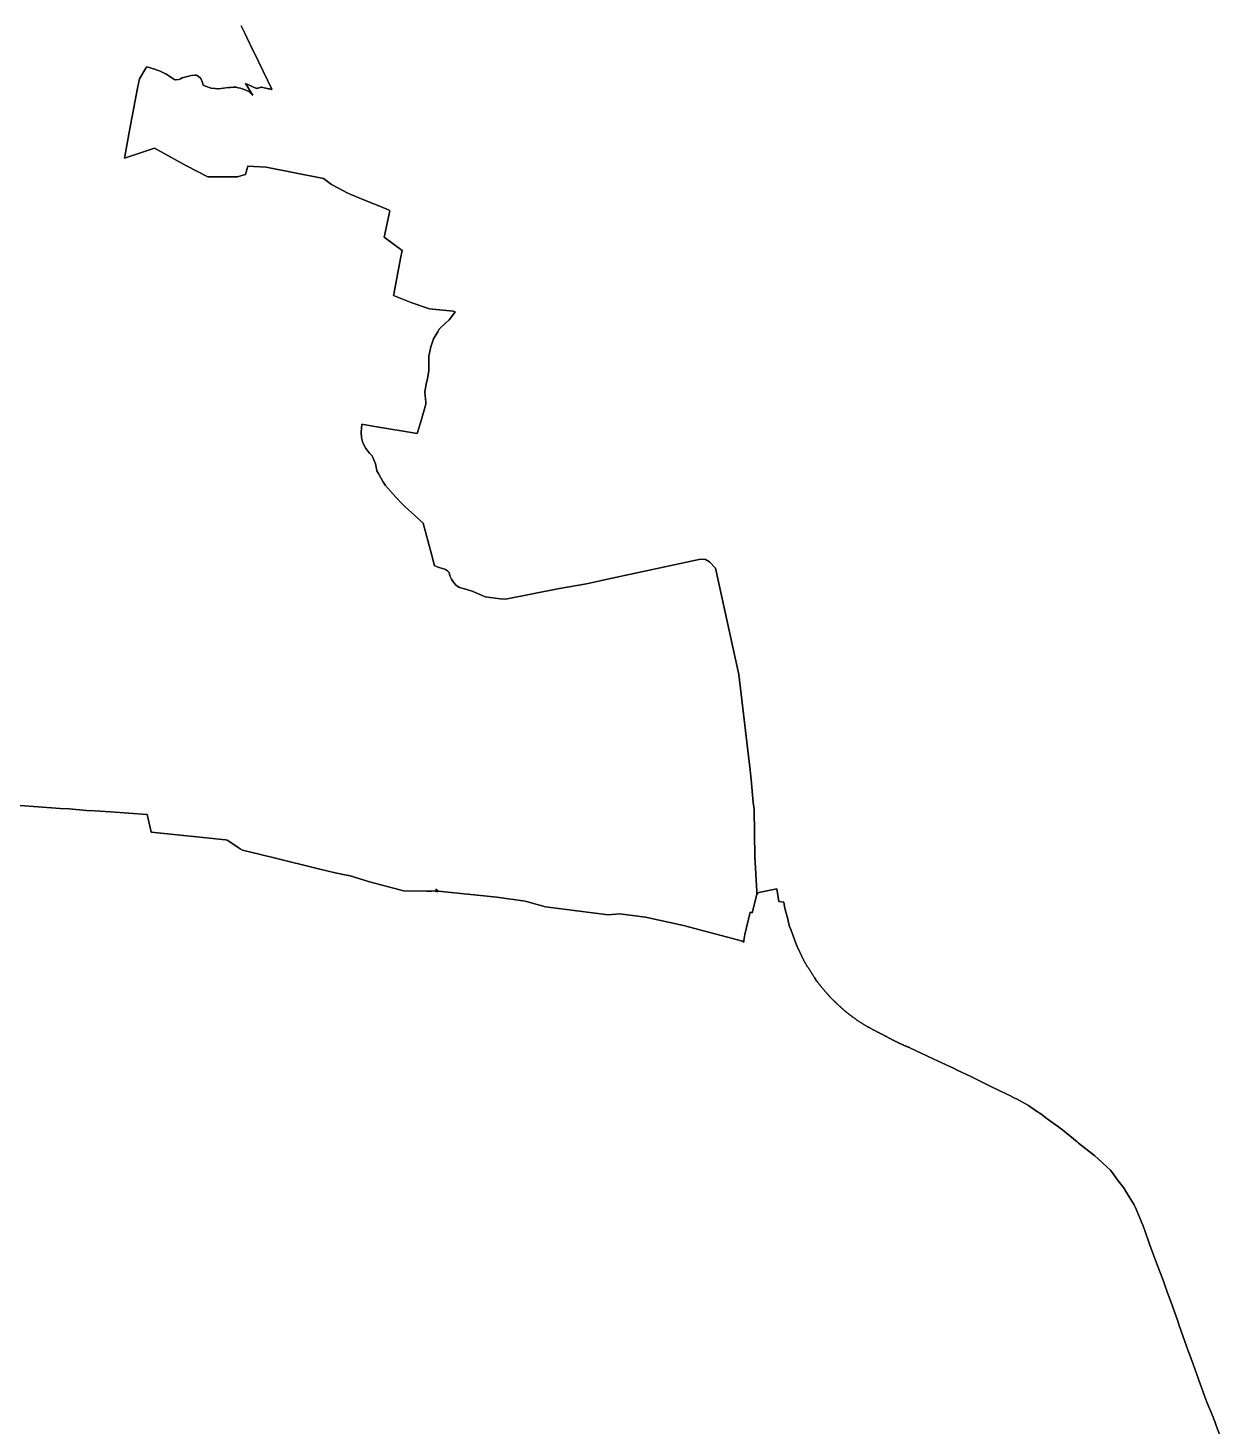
# Model space of a CAD drawing. Header units: inches. Extents: x 130170 to 284068, y 377793 to 804530.
# Drawn here: x 194689 to 200457, y 698734 to 705492 of the extents above; entities that cross this region are included whole.
import ezdxf

# ---------------------------------------------------------------- set-up
doc = ezdxf.new("R2010")
doc.units = ezdxf.units.IN
doc.header["$MEASUREMENT"] = 0
doc.layers.add('muni_il', color=7, linetype='Continuous')

msp = doc.modelspace()

# ---------------------------------------------------------------- linework, layer by layer
at = {"layer": 'muni_il'}
for points in [[(195720.4, 705502.8), (195735.8, 705470.3), (195760, 705419.4), (195763.4, 705412.2), (195802.9, 705329.7), (195846.5, 705240.2), (195867.5, 705196.7), (195868.2, 705195.3), (195867.1, 705195.5), (195862.2, 705196.3), (195857.3, 705197.4), (195852.3, 705198.4), (195818.2, 705207), (195815, 705206.1), (195808, 705203.6), (195800.2, 705201.3), (195795.9, 705200.8), (195793.3, 705200.4), (195740.8, 705224.7), (195743.9, 705219.5), (195751.7, 705206.4), (195762.3, 705189.5), (195776.7, 705166.8), (195774.7, 705167.6), (195756.6, 705185), (195733.4, 705194.9), (195724, 705198.2), (195716.5, 705200.9), (195705.2, 705203.8), (195695.2, 705206.3), (195691.2, 705206.5), (195688.8, 705206.5), (195680.6, 705205.9), (195668.9, 705205.1), (195658.2, 705204.3), (195610.6, 705198.5), (195608.6, 705198.3), (195604.5, 705198.7), (195594.1, 705199.7), (195575, 705201.7), (195547.2, 705210.5), (195536.4, 705215.4), (195532.6, 705228.7), (195525.2, 705248.1), (195512.2, 705259.1), (195507, 705262), (195503.3, 705263.4), (195502.2, 705263.9), (195496.5, 705264), (195478.9, 705262.9), (195477.3, 705262.6), (195466.3, 705259.6), (195433.9, 705251.5), (195425.8, 705246.5), (195418.3, 705243.2), (195400.9, 705241.6), (195398.2, 705241.8), (195355.5, 705270), (195351.4, 705272.1), (195337.6, 705278.8), (195328.4, 705283.3), (195324.3, 705285.2), (195319.2, 705287.1), (195309.4, 705290.6), (195301.5, 705293), (195295.5, 705294.8), (195288.8, 705297.2), (195280.7, 705300.2), (195261.3, 705304.3), (195258.5, 705298.2), (195228.3, 705246.4), (195219, 705200.7), (195180.2, 704997.5), (195156.7, 704871.2), (195155.3, 704862.7), (195300.2, 704911.3), (195455.8, 704826.5), (195558.6, 704772.6), (195578.3, 704772.6), (195626.3, 704772.5), (195632.3, 704772.5), (195654.5, 704772.4), (195691.2, 704772.3), (195701.7, 704772.4), (195723.6, 704778.7), (195740.8, 704784.4), (195751.9, 704824), (195840.2, 704820.1), (196117.1, 704764.5), (196156.9, 704736.3), (196235.9, 704694.2), (196249.3, 704686.8), (196276.8, 704676.1), (196340.9, 704650.7), (196393.6, 704629.1), (196434.4, 704612.4), (196438.4, 704609.2), (196411.3, 704481.9), (196497.3, 704416.2), (196490.1, 704378.3), (196457.4, 704206.1), (196456.7, 704199.1), (196545.3, 704163.5), (196630.5, 704135), (196744.1, 704123.5), (196754.3, 704120.5), (196754.8, 704120.3), (196736.3, 704096.8), (196725.4, 704082.1), (196684.8, 704044.3), (196677.7, 704036.6), (196671.2, 704023.3), (196649.4, 703990), (196636.7, 703951.3), (196627.5, 703905.2), (196626.5, 703851.9), (196627, 703840.3), (196626.3, 703836), (196620.9, 703796.4), (196614.3, 703771.7), (196608.1, 703731.6), (196612.7, 703684.2), (196612.5, 703674.4), (196586.1, 703584.4), (196570.8, 703532.6), (196355.6, 703568.3), (196303.1, 703577), (196299.8, 703537.6), (196301.2, 703512), (196307.9, 703487), (196322.1, 703459.4), (196340.3, 703437.8), (196352.4, 703423.7), (196368.4, 703384.8), (196373.6, 703361.2), (196376.2, 703351.2), (196385.5, 703334.9), (196405.3, 703300.4), (196417.4, 703281.3), (196441.8, 703253.1), (196466.7, 703224.9), (196492.5, 703197.2), (196512.7, 703177.5), (196558.8, 703135.7), (196560.6, 703134.2), (196600.1, 703098.6), (196640.2, 702948.6), (196655, 702891.9), (196661.5, 702891.3), (196667.7, 702887.1), (196708, 702874), (196716.8, 702868.7), (196721.1, 702865.3), (196725, 702860.4), (196729.2, 702844), (196736.1, 702827.3), (196745.9, 702813.4), (196757.2, 702798.9), (196775.8, 702787.5), (196799.2, 702781.5), (196836.2, 702769.8), (196870.6, 702754.8), (196898.8, 702742.8), (196971.3, 702732.1), (196997.6, 702731.9), (197258.6, 702783.4), (197389.7, 702805.6), (197491.2, 702827.2), (197940.9, 702924.8), (197963.8, 702922.2), (197984.2, 702912), (198012.1, 702881.5), (198125.4, 702366.5), (198180.7, 701904.1), (198185, 701859.3), (198195.7, 701748.8), (198200.1, 701714.1), (198202.3, 701485.4), (198212.2, 701320.3), (198212.8, 701303.6), (198212.1, 701303), (198190.1, 701214.5), (198180.8, 701218.2), (198153.9, 701110.9), (198150.4, 701081.6), (198149.2, 701073.2), (198143.2, 701078.6), (197858.8, 701153.2), (197674.5, 701193.4), (197548.7, 701210.2), (197493.8, 701205.6), (197190.4, 701244.1), (197093.1, 701270.6), (196955.3, 701290.2), (196671.7, 701319.5), (196660.4, 701329.9), (196666, 701320.7), (196668.1, 701317.3), (196668.3, 701316.8), (196652.8, 701321.6), (196640, 701319.5), (196616.5, 701319.1), (196504.9, 701320.6), (196487.5, 701326.1), (196339.3, 701365.2), (196241.1, 701394.9), (196236.7, 701395.8), (196229, 701397.5), (196174.9, 701408.7), (196093.2, 701428.4), (196074.1, 701433), (195898.9, 701475.6), (195799.5, 701499.7), (195778.7, 701504.7), (195726.6, 701517.4), (195715.3, 701524.6), (195705.6, 701531.1), (195698, 701536.1), (195652.4, 701566.2), (195644, 701567.1), (195596.6, 701572.1), (195581.9, 701573.7), (195519.8, 701580.2), (195284.5, 701604.9), (195282.7, 701612.8), (195265.3, 701690.9), (195088.5, 701703.2), (195011.8, 701707.3), (194971.7, 701709.4), (194920.3, 701714.2), (194888.4, 701717.2), (194844.8, 701720.1), (194738.8, 701727.2), (194649.1, 701733.2)], [(200456.9, 698673), (200432.8, 698736.4), (200432.8, 698736.4), (200431.2, 698741.9), (200427.2, 698755.5), (200422.5, 698767.1), (200418.7, 698776.6), (200388.2, 698849.3), (200383, 698861.7), (200348.8, 698956.4), (200337.6, 698988.8), (200315.4, 699050.4), (200298.4, 699097), (200282.5, 699142.4), (200255, 699220.8), (200250, 699235.6), (200248.3, 699240.3), (200230.4, 699291.2), (200215.2, 699331), (200198, 699378.1), (200181.2, 699424.1), (200178.2, 699434.2), (200145.8, 699518.5), (200127.5, 699569.5), (200110.5, 699613.8), (200088.2, 699678.7), (200078.7, 699705.6), (200041.1, 699793.8), (200037.1, 699803), (200013.4, 699841.6), (200013.4, 699841.6), (199995.2, 699870.9), (199992.9, 699874.6), (199985.1, 699886.8), (199960.2, 699920.2), (199940.6, 699946.5), (199922.3, 699970.7), (199886.5, 700003.9), (199879.8, 700010.1), (199847, 700039.9), (199767.9, 700101.9), (199763.6, 700105.6), (199761.6, 700107.2), (199690.2, 700165.5), (199672.6, 700178.4), (199670.4, 700180), (199627.6, 700211.7), (199610.5, 700224), (199591.9, 700237.9), (199580.4, 700246.2), (199574.4, 700250.3), (199532.9, 700278.8), (199526, 700284), (199467.5, 700315.2), (199458.4, 700319.8), (199436.3, 700331.2), (199421.6, 700338.3), (199374.3, 700360.6), (199346.8, 700373.5), (199295.8, 700399.2), (199276.9, 700408.6), (199256.4, 700418.6), (199246.5, 700423.5), (199177.5, 700456.6), (199163.3, 700463.6), (199088.7, 700497.8), (199007.7, 700536.3), (198955.4, 700561.5), (198952.7, 700562.6), (198950, 700563.7), (198947.2, 700564.8), (198944.5, 700565.9), (198941.8, 700567.1), (198939.1, 700568.2), (198936.4, 700569.4), (198933.7, 700570.5), (198931, 700571.7), (198928.4, 700572.8), (198925.7, 700574), (198923, 700575.2), (198920.3, 700576.4), (198917.6, 700577.5), (198915, 700578.7), (198912.3, 700580), (198909.6, 700581.2), (198907, 700582.4), (198904.3, 700583.6), (198901.7, 700584.9), (198899, 700586.1), (198896.3, 700587.3), (198893.7, 700588.6), (198891.1, 700589.9), (198888.4, 700591.1), (198885.8, 700592.4), (198883.2, 700593.7), (198880.5, 700595), (198877.9, 700596.3), (198875.3, 700597.6), (198872.7, 700598.9), (198870, 700600.2), (198867.4, 700601.5), (198864.8, 700602.9), (198862.2, 700604.2), (198859.6, 700605.6), (198857, 700606.9), (198854.4, 700608.3), (198851.8, 700609.6), (198849.2, 700611), (198846.7, 700612.4), (198844.1, 700613.8), (198841.5, 700615.2), (198838.9, 700616.6), (198836.4, 700618), (198833.8, 700619.4), (198831.2, 700620.8), (198828.7, 700622.3), (198826.1, 700623.7), (198823.6, 700625.1), (198820.8, 700626.5), (198818.1, 700627.8), (198815.4, 700629.1), (198812.7, 700630.4), (198809.9, 700631.8), (198807.2, 700633.1), (198804.5, 700634.5), (198801.8, 700635.8), (198799.1, 700637.2), (198796.4, 700638.6), (198793.7, 700640), (198791, 700641.4), (198788.3, 700642.8), (198785.6, 700644.2), (198782.9, 700645.6), (198780.3, 700647), (198777.6, 700648.4), (198774.9, 700649.8), (198772.2, 700651.3), (198769.6, 700652.7), (198766.9, 700654.2), (198764.2, 700655.6), (198761.6, 700657.1), (198758.9, 700658.6), (198756.3, 700660), (198753.6, 700661.5), (198751, 700663), (198748.4, 700664.5), (198745.7, 700666), (198743.1, 700667.5), (198740.5, 700669), (198737.8, 700670.6), (198735.2, 700672.1), (198732.6, 700673.6), (198730, 700675.2), (198727.4, 700676.7), (198724.8, 700678.3), (198722.2, 700679.8), (198719.6, 700681.4), (198717, 700683), (198714.4, 700684.6), (198711.8, 700686.2), (198709.3, 700687.9), (198706.8, 700689.6), (198704.2, 700691.4), (198701.7, 700693.2), (198699.2, 700694.9), (198696.7, 700696.7), (198694.2, 700698.5), (198691.7, 700700.3), (198689.2, 700702.1), (198686.7, 700703.9), (198684.2, 700705.7), (198681.7, 700707.5), (198679.3, 700709.4), (198676.8, 700711.2), (198674.3, 700713), (198671.9, 700714.9), (198669.4, 700716.7), (198667, 700718.6), (198664.5, 700720.4), (198662.1, 700722.3), (198659.6, 700724.2), (198657.2, 700726), (198654.8, 700727.9), (198652.3, 700729.8), (198649.9, 700731.7), (198647.5, 700733.6), (198645.1, 700735.5), (198642.7, 700737.5), (198640.3, 700739.4), (198637.9, 700741.3), (198635.6, 700743.3), (198633.3, 700745.3), (198631.1, 700747.3), (198628.8, 700749.3), (198626.5, 700751.3), (198624.3, 700753.3), (198622, 700755.3), (198619.8, 700757.3), (198617.6, 700759.4), (198615.3, 700761.4), (198613.1, 700763.4), (198610.9, 700765.5), (198608.7, 700767.5), (198606.4, 700769.6), (198604.2, 700771.6), (198602, 700773.7), (198599.8, 700775.8), (198597.6, 700777.9), (198595.5, 700779.9), (198593.3, 700782), (198591.1, 700784.1), (198588.9, 700786.2), (198586.8, 700788.3), (198584.6, 700790.4), (198582.4, 700792.6), (198580.3, 700794.7), (198578.1, 700796.8), (198576, 700798.9), (198573.9, 700801.1), (198571.7, 700803.2), (198569.6, 700805.4), (198567.5, 700807.5), (198565.4, 700809.7), (198563.4, 700811.9), (198561.3, 700814.2), (198559.3, 700816.5), (198557.3, 700818.7), (198555.3, 700821), (198553.2, 700823.3), (198551.2, 700825.6), (198549.2, 700827.9), (198547.3, 700830.2), (198545.3, 700832.5), (198543.3, 700834.8), (198541.3, 700837.1), (198539.3, 700839.4), (198537.4, 700841.7), (198535.4, 700844), (198533.5, 700846.4), (198531.5, 700848.7), (198529.6, 700851), (198527.7, 700853.4), (198525.7, 700855.7), (198523.8, 700858.1), (198521.9, 700860.4), (198520, 700862.8), (198518.1, 700865.2), (198516.2, 700867.5), (198514.3, 700869.9), (198512.4, 700872.3), (198510.5, 700874.7), (198508.7, 700877.1), (198506.8, 700879.5), (198504.9, 700881.9), (198503.1, 700884.3), (198501.2, 700886.7), (198493.3, 700899), (198491.7, 700901.6), (198490.1, 700904.3), (198488.5, 700906.9), (198486.8, 700909.5), (198485.2, 700912.1), (198483.6, 700914.7), (198481.9, 700917.3), (198480.3, 700919.9), (198478.6, 700922.5), (198476.9, 700925.1), (198475.3, 700927.7), (198473.6, 700930.2), (198471.9, 700932.8), (198470.2, 700935.4), (198468.5, 700937.9), (198466.8, 700940.5), (198465.1, 700943.1), (198463.4, 700945.6), (198461.7, 700948), (198460.1, 700950.5), (198458.5, 700952.9), (198456.8, 700955.3), (198455.2, 700957.8), (198453.6, 700960.2), (198452, 700962.7), (198450.4, 700965.1), (198448.8, 700967.6), (198447.2, 700970), (198445.8, 700972.7), (198444.4, 700975.5), (198443.1, 700978.2), (198441.7, 700980.9), (198440.3, 700983.6), (198439, 700986.4), (198437.6, 700989.1), (198436.3, 700991.9), (198434.9, 700994.6), (198433.6, 700997.3), (198432.3, 701000.1), (198431, 701002.9), (198429.7, 701005.6), (198428.4, 701008.4), (198427.1, 701011.1), (198425.8, 701013.9), (198424.5, 701016.7), (198423.2, 701019.4), (198422, 701022.2), (198418.8, 701028.5), (198405.3, 701056), (198377, 701133.7), (198371.4, 701148.8), (198357.2, 701203), (198353.1, 701218.7), (198346.2, 701245), (198342.9, 701267.1), (198318.7, 701270), (198309.1, 701331.1), (198221.9, 701312.5), (198212.8, 701303.6), (198212.2, 701320.3), (198202.3, 701485.4), (198200.1, 701714.1), (198195.7, 701748.8), (198185, 701859.3), (198180.7, 701904.1), (198125.4, 702366.5), (198012.1, 702881.5), (197984.2, 702912), (197963.8, 702922.2), (197940.9, 702924.8), (197491.2, 702827.2), (197389.7, 702805.6), (197258.6, 702783.4), (196997.6, 702731.9), (196971.3, 702732.1), (196898.8, 702742.8), (196870.6, 702754.8), (196836.2, 702769.8), (196799.2, 702781.5), (196775.8, 702787.5), (196757.2, 702798.9), (196745.9, 702813.4), (196736.1, 702827.3), (196729.2, 702844), (196725, 702860.4), (196721.1, 702865.3), (196716.8, 702868.7), (196708, 702874), (196667.7, 702887.1), (196661.5, 702891.3), (196655, 702891.9), (196640.2, 702948.6), (196600.1, 703098.6), (196560.6, 703134.2), (196558.8, 703135.7), (196512.7, 703177.5), (196492.5, 703197.2), (196466.7, 703224.9), (196441.8, 703253.1), (196417.4, 703281.3), (196405.3, 703300.4), (196385.5, 703334.9), (196376.2, 703351.2), (196373.6, 703361.2), (196368.4, 703384.8), (196352.4, 703423.7), (196340.3, 703437.8), (196322.1, 703459.4), (196307.9, 703487), (196301.2, 703512), (196299.8, 703537.6), (196303.1, 703577), (196355.6, 703568.3), (196570.8, 703532.6), (196586.1, 703584.4), (196612.5, 703674.4), (196612.7, 703684.2), (196608.1, 703731.6), (196614.3, 703771.7), (196620.9, 703796.4), (196626.3, 703836), (196627, 703840.3), (196626.5, 703851.9), (196627.5, 703905.2), (196636.7, 703951.3), (196649.4, 703990), (196671.2, 704023.3), (196677.7, 704036.6), (196684.8, 704044.3), (196725.4, 704082.1), (196736.3, 704096.8), (196754.8, 704120.3), (196754.3, 704120.5), (196744.1, 704123.5), (196630.5, 704135), (196545.3, 704163.5), (196456.7, 704199.1), (196457.4, 704206.1), (196490.1, 704378.3), (196497.3, 704416.2), (196411.3, 704481.9), (196438.4, 704609.2), (196434.4, 704612.4), (196393.6, 704629.1), (196340.9, 704650.7), (196276.8, 704676.1), (196249.3, 704686.8), (196235.9, 704694.2), (196156.9, 704736.3), (196117.1, 704764.5), (195840.2, 704820.1), (195751.9, 704824), (195740.8, 704784.4), (195723.6, 704778.7), (195701.7, 704772.4), (195691.2, 704772.3), (195654.5, 704772.4), (195632.3, 704772.5), (195626.3, 704772.5), (195578.3, 704772.6), (195558.6, 704772.6), (195455.8, 704826.5), (195300.2, 704911.3), (195155.3, 704862.7), (195156.7, 704871.2), (195180.2, 704997.5), (195219, 705200.7), (195228.3, 705246.4), (195258.5, 705298.2), (195261.3, 705304.3), (195280.7, 705300.2), (195288.8, 705297.2), (195295.5, 705294.8), (195301.5, 705293), (195309.4, 705290.6), (195319.2, 705287.1), (195324.3, 705285.2), (195328.4, 705283.3), (195337.6, 705278.8), (195351.4, 705272.1), (195355.5, 705270), (195398.2, 705241.8), (195400.9, 705241.6), (195418.3, 705243.2), (195425.8, 705246.5), (195433.9, 705251.5), (195466.3, 705259.6), (195477.3, 705262.6), (195478.9, 705262.9), (195496.5, 705264), (195502.2, 705263.9), (195503.3, 705263.4), (195507, 705262), (195512.2, 705259.1), (195525.2, 705248.1), (195532.6, 705228.7), (195536.4, 705215.4), (195547.2, 705210.5), (195575, 705201.7), (195594.1, 705199.7), (195604.5, 705198.7), (195608.6, 705198.3), (195610.6, 705198.5), (195658.2, 705204.3), (195668.9, 705205.1), (195680.6, 705205.9), (195688.8, 705206.5), (195691.2, 705206.5), (195695.2, 705206.3), (195705.2, 705203.8), (195716.5, 705200.9), (195724, 705198.2), (195733.4, 705194.9), (195756.6, 705185), (195774.7, 705167.6), (195776.7, 705166.8), (195762.3, 705189.5), (195751.7, 705206.4), (195743.9, 705219.5), (195740.8, 705224.7), (195793.3, 705200.4), (195795.9, 705200.8), (195800.2, 705201.3), (195808, 705203.6), (195815, 705206.1), (195818.2, 705207), (195852.3, 705198.4), (195857.3, 705197.4), (195862.2, 705196.3), (195867.1, 705195.5), (195868.2, 705195.3), (195867.5, 705196.7), (195846.5, 705240.2), (195802.9, 705329.7), (195763.4, 705412.2), (195760, 705419.4), (195735.8, 705470.3), (195720.4, 705502.8)], [(194649.1, 701733.2), (194738.8, 701727.2), (194844.8, 701720.1), (194888.4, 701717.2), (194920.3, 701714.2), (194971.7, 701709.4), (195011.8, 701707.3), (195088.5, 701703.2), (195265.3, 701690.9), (195282.7, 701612.8), (195284.5, 701604.9), (195519.8, 701580.2), (195581.9, 701573.7), (195596.6, 701572.1), (195644, 701567.1), (195652.4, 701566.2), (195698, 701536.1), (195705.6, 701531.1), (195715.3, 701524.6), (195726.6, 701517.4), (195778.7, 701504.7), (195799.5, 701499.7), (195898.9, 701475.6), (196074.1, 701433), (196093.2, 701428.4), (196174.9, 701408.7), (196229, 701397.5), (196236.7, 701395.8), (196241.1, 701394.9), (196339.3, 701365.2), (196487.5, 701326.1), (196504.9, 701320.6), (196616.5, 701319.1), (196640, 701319.5), (196652.8, 701321.6), (196668.3, 701316.8), (196668.1, 701317.3), (196666, 701320.7), (196660.4, 701329.9), (196671.7, 701319.5), (196955.3, 701290.2), (197093.1, 701270.6), (197190.4, 701244.1), (197493.8, 701205.6), (197548.7, 701210.2), (197674.5, 701193.4), (197858.8, 701153.2), (198143.2, 701078.6), (198149.2, 701073.2), (198150.4, 701081.6), (198153.9, 701110.9), (198180.8, 701218.2), (198190.1, 701214.5), (198212.1, 701303), (198212.8, 701303.6), (198221.9, 701312.5), (198309.1, 701331.1), (198318.7, 701270), (198342.9, 701267.1), (198346.2, 701245), (198353.1, 701218.7), (198357.2, 701203), (198371.4, 701148.8), (198377, 701133.7), (198405.3, 701056), (198418.8, 701028.5), (198422, 701022.2), (198423.2, 701019.4), (198424.5, 701016.7), (198425.8, 701013.9), (198427.1, 701011.1), (198428.4, 701008.4), (198429.7, 701005.6), (198431, 701002.9), (198432.3, 701000.1), (198433.6, 700997.3), (198434.9, 700994.6), (198436.3, 700991.9), (198437.6, 700989.1), (198439, 700986.4), (198440.3, 700983.6), (198441.7, 700980.9), (198443.1, 700978.2), (198444.4, 700975.5), (198445.8, 700972.7), (198447.2, 700970), (198448.8, 700967.6), (198450.4, 700965.1), (198452, 700962.7), (198453.6, 700960.2), (198455.2, 700957.8), (198456.8, 700955.3), (198458.5, 700952.9), (198460.1, 700950.5), (198461.7, 700948), (198463.4, 700945.6), (198465.1, 700943.1), (198466.8, 700940.5), (198468.5, 700937.9), (198470.2, 700935.4), (198471.9, 700932.8), (198473.6, 700930.2), (198475.3, 700927.7), (198476.9, 700925.1), (198478.6, 700922.5), (198480.3, 700919.9), (198481.9, 700917.3), (198483.6, 700914.7), (198485.2, 700912.1), (198486.8, 700909.5), (198488.5, 700906.9), (198490.1, 700904.3), (198491.7, 700901.6), (198493.3, 700899), (198501.2, 700886.7), (198503.1, 700884.3), (198504.9, 700881.9), (198506.8, 700879.5), (198508.7, 700877.1), (198510.5, 700874.7), (198512.4, 700872.3), (198514.3, 700869.9), (198516.2, 700867.5), (198518.1, 700865.2), (198520, 700862.8), (198521.9, 700860.4), (198523.8, 700858.1), (198525.7, 700855.7), (198527.7, 700853.4), (198529.6, 700851), (198531.5, 700848.7), (198533.5, 700846.4), (198535.4, 700844), (198537.4, 700841.7), (198539.3, 700839.4), (198541.3, 700837.1), (198543.3, 700834.8), (198545.3, 700832.5), (198547.3, 700830.2), (198549.2, 700827.9), (198551.2, 700825.6), (198553.2, 700823.3), (198555.3, 700821), (198557.3, 700818.7), (198559.3, 700816.5), (198561.3, 700814.2), (198563.4, 700811.9), (198565.4, 700809.7), (198567.5, 700807.5), (198569.6, 700805.4), (198571.7, 700803.2), (198573.9, 700801.1), (198576, 700798.9), (198578.1, 700796.8), (198580.3, 700794.7), (198582.4, 700792.6), (198584.6, 700790.4), (198586.8, 700788.3), (198588.9, 700786.2), (198591.1, 700784.1), (198593.3, 700782), (198595.5, 700779.9), (198597.6, 700777.9), (198599.8, 700775.8), (198602, 700773.7), (198604.2, 700771.6), (198606.4, 700769.6), (198608.7, 700767.5), (198610.9, 700765.5), (198613.1, 700763.4), (198615.3, 700761.4), (198617.6, 700759.4), (198619.8, 700757.3), (198622, 700755.3), (198624.3, 700753.3), (198626.5, 700751.3), (198628.8, 700749.3), (198631.1, 700747.3), (198633.3, 700745.3), (198635.6, 700743.3), (198637.9, 700741.3), (198640.3, 700739.4), (198642.7, 700737.5), (198645.1, 700735.5), (198647.5, 700733.6), (198649.9, 700731.7), (198652.3, 700729.8), (198654.8, 700727.9), (198657.2, 700726), (198659.6, 700724.2), (198662.1, 700722.3), (198664.5, 700720.4), (198667, 700718.6), (198669.4, 700716.7), (198671.9, 700714.9), (198674.3, 700713), (198676.8, 700711.2), (198679.3, 700709.4), (198681.7, 700707.5), (198684.2, 700705.7), (198686.7, 700703.9), (198689.2, 700702.1), (198691.7, 700700.3), (198694.2, 700698.5), (198696.7, 700696.7), (198699.2, 700694.9), (198701.7, 700693.2), (198704.2, 700691.4), (198706.8, 700689.6), (198709.3, 700687.9), (198711.8, 700686.2), (198714.4, 700684.6), (198717, 700683), (198719.6, 700681.4), (198722.2, 700679.8), (198724.8, 700678.3), (198727.4, 700676.7), (198730, 700675.2), (198732.6, 700673.6), (198735.2, 700672.1), (198737.8, 700670.6), (198740.5, 700669), (198743.1, 700667.5), (198745.7, 700666), (198748.4, 700664.5), (198751, 700663), (198753.6, 700661.5), (198756.3, 700660), (198758.9, 700658.6), (198761.6, 700657.1), (198764.2, 700655.6), (198766.9, 700654.2), (198769.6, 700652.7), (198772.2, 700651.3), (198774.9, 700649.8), (198777.6, 700648.4), (198780.3, 700647), (198782.9, 700645.6), (198785.6, 700644.2), (198788.3, 700642.8), (198791, 700641.4), (198793.7, 700640), (198796.4, 700638.6), (198799.1, 700637.2), (198801.8, 700635.8), (198804.5, 700634.5), (198807.2, 700633.1), (198809.9, 700631.8), (198812.7, 700630.4), (198815.4, 700629.1), (198818.1, 700627.8), (198820.8, 700626.5), (198823.6, 700625.1), (198826.1, 700623.7), (198828.7, 700622.3), (198831.2, 700620.8), (198833.8, 700619.4), (198836.4, 700618), (198838.9, 700616.6), (198841.5, 700615.2), (198844.1, 700613.8), (198846.7, 700612.4), (198849.2, 700611), (198851.8, 700609.6), (198854.4, 700608.3), (198857, 700606.9), (198859.6, 700605.6), (198862.2, 700604.2), (198864.8, 700602.9), (198867.4, 700601.5), (198870, 700600.2), (198872.7, 700598.9), (198875.3, 700597.6), (198877.9, 700596.3), (198880.5, 700595), (198883.2, 700593.7), (198885.8, 700592.4), (198888.4, 700591.1), (198891.1, 700589.9), (198893.7, 700588.6), (198896.3, 700587.3), (198899, 700586.1), (198901.7, 700584.9), (198904.3, 700583.6), (198907, 700582.4), (198909.6, 700581.2), (198912.3, 700580), (198915, 700578.7), (198917.6, 700577.5), (198920.3, 700576.4), (198923, 700575.2), (198925.7, 700574), (198928.4, 700572.8), (198931, 700571.7), (198933.7, 700570.5), (198936.4, 700569.4), (198939.1, 700568.2), (198941.8, 700567.1), (198944.5, 700565.9), (198947.2, 700564.8), (198950, 700563.7), (198952.7, 700562.6), (198955.4, 700561.5), (199007.7, 700536.3), (199088.7, 700497.8), (199163.3, 700463.6), (199177.5, 700456.6), (199246.5, 700423.5), (199256.4, 700418.6), (199276.9, 700408.6), (199295.8, 700399.2), (199346.8, 700373.5), (199374.3, 700360.6), (199421.6, 700338.3), (199436.3, 700331.2), (199458.4, 700319.8), (199467.5, 700315.2), (199526, 700284), (199532.9, 700278.8), (199574.4, 700250.3), (199580.4, 700246.2), (199591.9, 700237.9), (199610.5, 700224), (199627.6, 700211.7), (199670.4, 700180), (199672.6, 700178.4), (199690.2, 700165.5), (199761.6, 700107.2), (199763.6, 700105.6), (199767.9, 700101.9), (199847, 700039.9), (199879.8, 700010.1), (199886.5, 700003.9), (199922.3, 699970.7), (199940.6, 699946.5), (199960.2, 699920.2), (199985.1, 699886.8), (199992.9, 699874.6), (199995.2, 699870.9), (200013.4, 699841.6), (200013.4, 699841.6), (200037.1, 699803), (200041.1, 699793.8), (200078.7, 699705.6), (200088.2, 699678.7), (200110.5, 699613.8), (200127.5, 699569.5), (200145.8, 699518.5), (200178.2, 699434.2), (200181.2, 699424.1), (200198, 699378.1), (200215.2, 699331), (200230.4, 699291.2), (200248.3, 699240.3), (200250, 699235.6), (200255, 699220.8), (200282.5, 699142.4), (200298.4, 699097), (200315.4, 699050.4), (200337.6, 698988.8), (200348.8, 698956.4), (200383, 698861.7), (200388.2, 698849.3), (200418.7, 698776.6), (200422.5, 698767.1), (200427.2, 698755.5), (200431.2, 698741.9), (200432.8, 698736.4), (200432.8, 698736.4), (200456.9, 698673)]]:
    msp.add_lwpolyline(points, dxfattribs=at)

doc.saveas('drawing.dxf')
